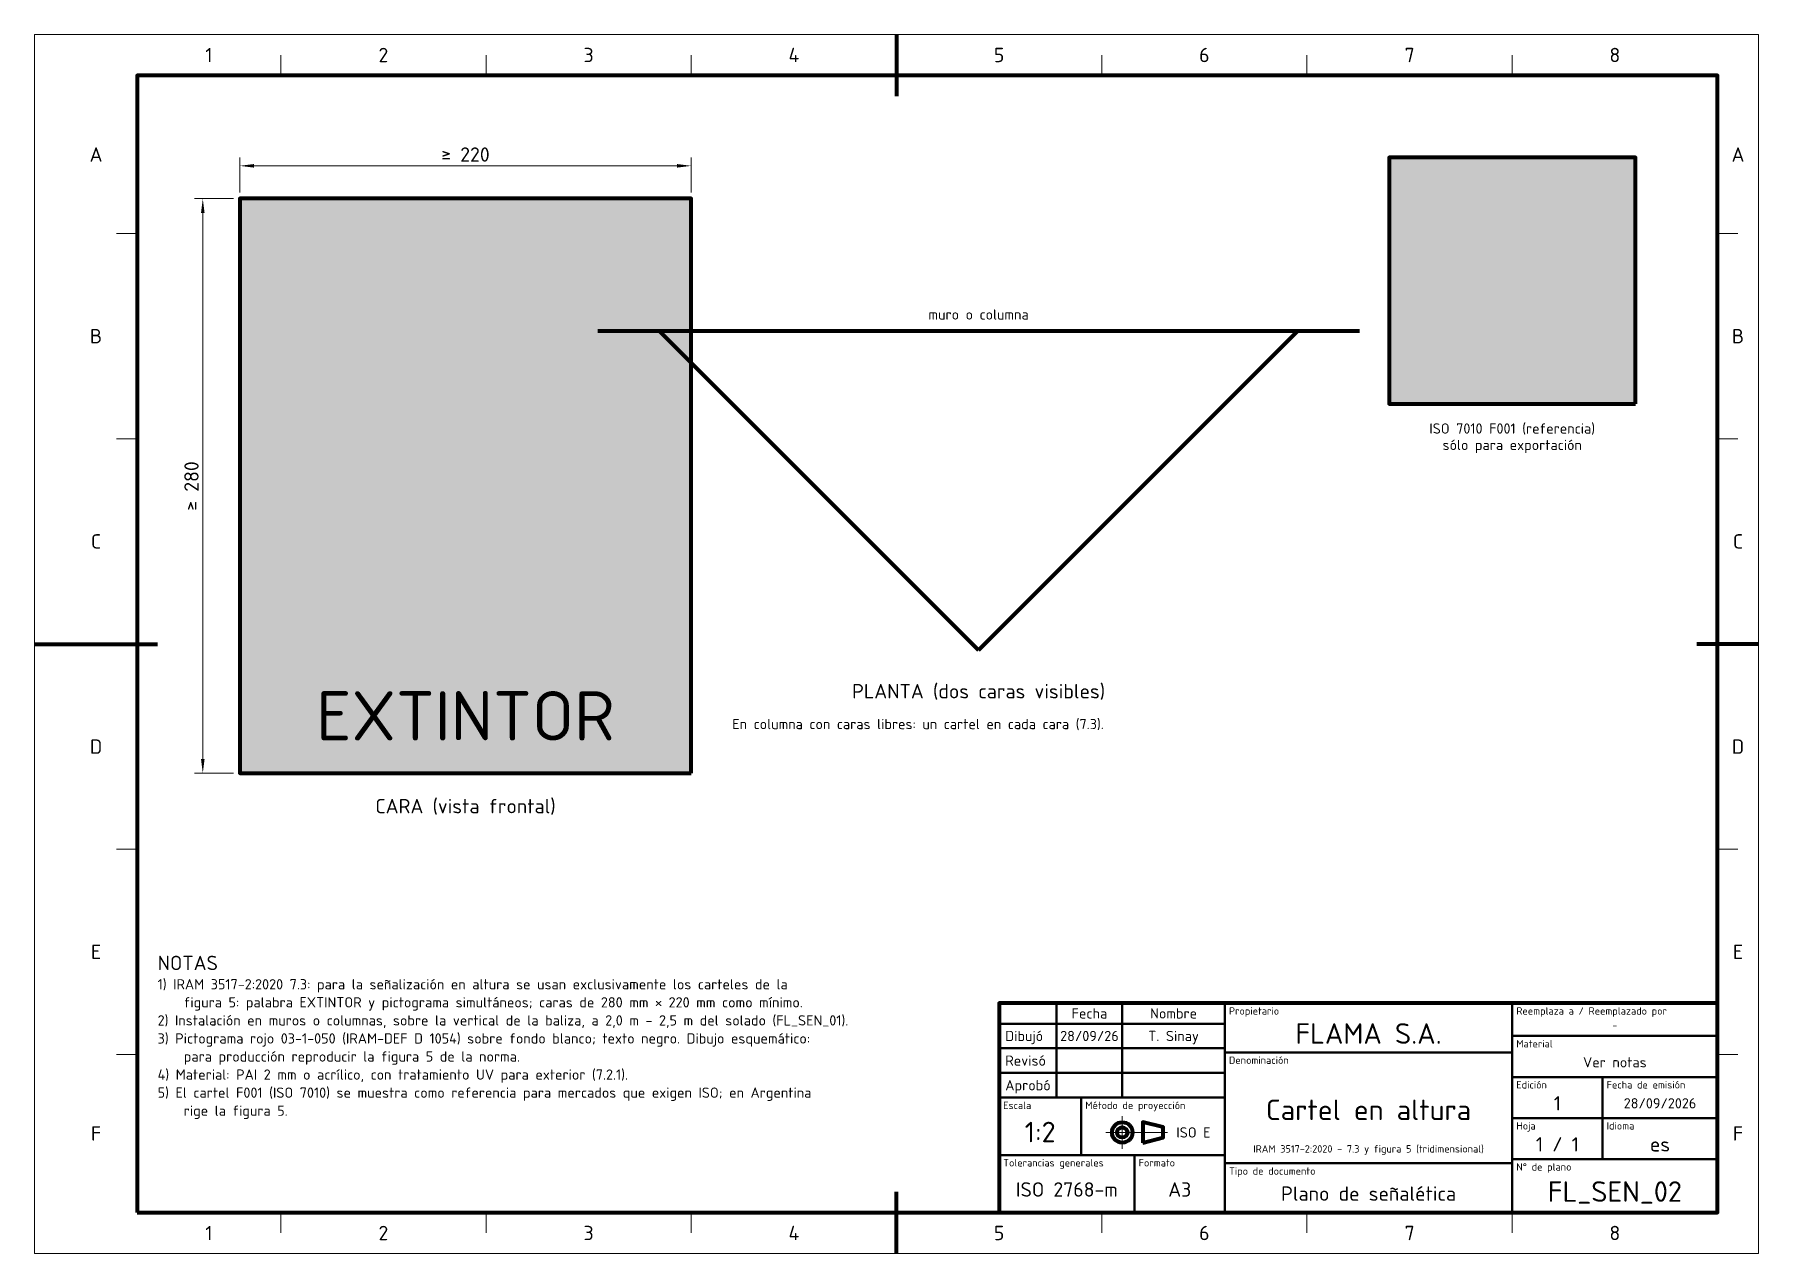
# Paper-space layout 'Lamina' of a CAD drawing. Header units: millimetres. Extents: x 0 to 420, y 0 to 297.
# The model-space entities are those that its viewports show. They can reach past a viewport. Long polylines and large blocks are cut down to what shows.
import ezdxf
from ezdxf.enums import TextEntityAlignment as Align

# ---------------------------------------------------------------- set-up
doc = ezdxf.new("R2010")
doc.units = ezdxf.units.MM
doc.linetypes.add('IRAM-F-TRAZO-PUNTO', pattern=[20, 15, -2, 1, -2])
for name, color, linetype, lineweight in [('01-VISIBLE', 7, 'CONTINUOUS', 70), ('03-EJE', 1, 'IRAM-F-TRAZO-PUNTO', 18), ('04-COTA', 3, 'CONTINUOUS', 18), ('05-RAYADO', 8, 'CONTINUOUS', 18), ('06-TEXTO', 7, 'CONTINUOUS', 25), ('07-RECUADRO', 7, 'CONTINUOUS', 70), ('08-FINA', 5, 'CONTINUOUS', 18), ('10-ROTULO', 7, 'CONTINUOUS', 35), ('11-TEXTO-ROTULO', 7, 'CONTINUOUS', 25), ('13-GRAFICA', 30, 'CONTINUOUS', 18)]:
    doc.layers.add(name, color=color, linetype=linetype, lineweight=lineweight)
doc.styles.add('ISO3098', font='isocpeur.ttf')
doc.dimstyles.new('FLAMA-IRAM', dxfattribs={"dimtxt": 3.5, "dimasz": 3.5, "dimexe": 2, "dimexo": 1.5, "dimgap": 1, "dimtad": 1, "dimdec": 1, "dimtxsty": 'ISO3098', "dimblk": 'IRAM_FLECHA', "dimblk1": 'IRAM_FLECHA', "dimblk2": 'IRAM_FLECHA', "dimcen": 2.5, "dimclrd": 7, "dimclre": 7, "dimclrt": 7, "dimazin": 3, "dimtfac": 1, "dimtmove": 0, "dimatfit": 3, "dimlwd": 18, "dimlwe": 18})

# ---------------------------------------------------------------- blocks, each defined once
blk = doc.blocks.new('IRAM_FLECHA')
blk.add_solid([(0, 0), (-1, 0.125), (-1, -0.125)])

msp = doc.modelspace()

# ---------------------------------------------------------------- hatches: boundary and pattern name
at = {"layer": '05-RAYADO', "true_color": 0xc81e2d}
h = msp.add_hatch(color=7, dxfattribs=at)
h.dxf.hatch_style = 1
h.paths.add_polyline_path([(390, 207), (390, 267), (330, 267), (330, 207)])
at = {"layer": '05-RAYADO', "true_color": 0xffffff}
h = msp.add_hatch(color=7, dxfattribs=at)
h.dxf.hatch_style = 1
h.paths.add_polyline_path([(160, 117), (160, 257), (50, 257), (50, 117)])
h = msp.add_hatch(color=7, dxfattribs=at)
h.dxf.hatch_style = 1
h.paths.add_polyline_path([(350.138, 244.181), (350.161, 244.411), (350.192, 244.64), (350.233, 244.867), (350.282, 245.093), (350.341, 245.316), (350.408, 245.537), (350.483, 245.755), (350.568, 245.97), (350.66, 246.182), (350.761, 246.389), (350.87, 246.593), (350.986, 246.792), (351.111, 246.987), (351.243, 247.176), (351.382, 247.36), (351.529, 247.539), (351.682, 247.711), (351.842, 247.878), (352.009, 248.038), (352.181, 248.191), (352.36, 248.338), (352.544, 248.477), (352.733, 248.609), (352.928, 248.734), (353.127, 248.85), (353.331, 248.959), (353.538, 249.06), (353.75, 249.152), (353.965, 249.237), (354.11, 249.287), (354.11, 249.827), (354.034, 249.816), (353.89, 249.81), (353.746, 249.818), (347.321, 250.494), (346.549, 232.736), (346.535, 232.593), (346.508, 232.451), (346.467, 232.313), (346.416, 232.189), (347.6, 222.72), (342.56, 222.72), (343.744, 232.19), (343.699, 232.297), (343.656, 232.435), (343.627, 232.576), (343.612, 232.72), (343.611, 232.864), (344.451, 252.184), (344.464, 252.324), (344.491, 252.463), (344.53, 252.598), (344.582, 252.729), (344.647, 252.855), (344.723, 252.974), (344.811, 253.084), (344.908, 253.186), (345.015, 253.278), (345.13, 253.36), (345.253, 253.43), (345.381, 253.488), (345.515, 253.533), (345.652, 253.565), (345.792, 253.584), (345.933, 253.59), (346.074, 253.582), (354.054, 252.742), (354.196, 252.72), (354.32, 252.688), (354.32, 255.06), (367.76, 257.58), (367.76, 255.48), (354.559, 252.592), (354.602, 252.572), (354.654, 252.54), (357.89, 252.54), (357.89, 249.287), (358.035, 249.237), (358.25, 249.152), (358.462, 249.06), (358.669, 248.959), (358.873, 248.85), (359.072, 248.734), (359.267, 248.609), (359.456, 248.477), (359.64, 248.338), (359.819, 248.191), (359.991, 248.038), (360.158, 247.878), (360.318, 247.711), (360.471, 247.539), (360.618, 247.36), (360.757, 247.176), (360.889, 246.987), (361.014, 246.792), (361.13, 246.593), (361.239, 246.389), (361.34, 246.182), (361.432, 245.97), (361.517, 245.755), (361.592, 245.537), (361.659, 245.316), (361.718, 245.093), (361.767, 244.867), (361.808, 244.64), (361.839, 244.411), (361.862, 244.181), (361.875, 243.951), (361.88, 243.72), (361.88, 216), (350.12, 216), (350.12, 243.72), (350.125, 243.951)])
at = {"layer": '05-RAYADO', "true_color": 0xc81e2d}
h = msp.add_hatch(color=7, dxfattribs=at)
h.dxf.hatch_style = 1
h.paths.add_polyline_path([(93.276, 212.563), (93.322, 213.022), (93.385, 213.48), (93.466, 213.934), (93.565, 214.385), (93.682, 214.832), (93.816, 215.274), (93.967, 215.71), (94.135, 216.14), (94.32, 216.563), (94.522, 216.979), (94.739, 217.386), (94.973, 217.785), (95.222, 218.174), (95.486, 218.552), (95.765, 218.921), (96.058, 219.278), (96.364, 219.623), (96.684, 219.956), (97.017, 220.276), (97.362, 220.582), (97.719, 220.875), (98.088, 221.154), (98.466, 221.418), (98.855, 221.667), (99.254, 221.901), (99.661, 222.118), (100.077, 222.32), (100.5, 222.505), (100.93, 222.673), (101.22, 222.774), (101.22, 223.854), (101.069, 223.832), (100.78, 223.82), (100.492, 223.836), (87.641, 225.189), (86.097, 189.672), (86.071, 189.385), (86.016, 189.102), (85.934, 188.825), (85.833, 188.578), (88.2, 169.64), (78.12, 169.64), (80.488, 188.58), (80.397, 188.794), (80.312, 189.07), (80.254, 189.352), (80.224, 189.639), (80.223, 189.928), (81.903, 228.568), (81.929, 228.849), (81.981, 229.126), (82.06, 229.397), (82.165, 229.659), (82.294, 229.91), (82.446, 230.147), (82.621, 230.369), (82.816, 230.573), (83.03, 230.757), (83.26, 230.92), (83.505, 231.06), (83.763, 231.175), (84.03, 231.266), (84.305, 231.331), (84.584, 231.369), (84.866, 231.38), (85.148, 231.364), (101.108, 229.684), (101.393, 229.64), (101.64, 229.576), (101.64, 234.32), (128.52, 239.36), (128.52, 235.16), (102.118, 229.385), (102.203, 229.344), (102.308, 229.28), (108.78, 229.28), (108.78, 222.774), (109.07, 222.673), (109.5, 222.505), (109.923, 222.32), (110.339, 222.118), (110.746, 221.901), (111.145, 221.667), (111.534, 221.418), (111.912, 221.154), (112.281, 220.875), (112.638, 220.582), (112.983, 220.276), (113.316, 219.956), (113.636, 219.623), (113.942, 219.278), (114.235, 218.921), (114.514, 218.552), (114.778, 218.174), (115.027, 217.785), (115.261, 217.386), (115.478, 216.979), (115.68, 216.563), (115.865, 216.14), (116.033, 215.71), (116.184, 215.274), (116.318, 214.832), (116.435, 214.385), (116.534, 213.934), (116.615, 213.48), (116.678, 213.022), (116.724, 212.563), (116.751, 212.102), (116.76, 211.64), (116.76, 156.2), (93.24, 156.2), (93.24, 211.64), (93.249, 212.102)])

# ---------------------------------------------------------------- linework, layer by layer
at = {"layer": '01-VISIBLE'}
for p, q in [((137.218, 224.782), (322.782, 224.782)), ((230, 147), (152.218, 224.782)), ((230, 147), (307.782, 224.782))]:
    msp.add_line(p, q, dxfattribs=at)
for points in [[(390, 207), (390, 267), (330, 267), (330, 207), (390, 207)], [(160, 117), (160, 257), (50, 257), (50, 117), (160, 117)], [(270, 27), (275, 28.25), (275, 30.75), (270, 32)]]:
    msp.add_lwpolyline(points, close=True, dxfattribs=at)
for radius in [2.5, 1.25]:
    msp.add_circle((265, 29.5), radius, dxfattribs=at)
at = {"layer": '03-EJE'}
for p, q in [((261, 29.5), (276.5, 29.5)), ((265, 25.5), (265, 33.5))]:
    msp.add_line(p, q, dxfattribs=at)
at = {"layer": '07-RECUADRO'}
for p, q in [((210, 297), (210, 282)), ((0, 148.5), (30, 148.5)), ((420, 148.5), (405, 148.5)), ((210, 0), (210, 15))]:
    msp.add_line(p, q, dxfattribs=at)
for points in [[(25, 10), (410, 10), (410, 287), (25, 287)], [(235, 10), (410, 10), (410, 61), (235, 61)]]:
    msp.add_lwpolyline(points, close=True, dxfattribs=at)
at = {"layer": '08-FINA'}
for p, q in [((60, 287), (60, 292)), ((110, 287), (110, 292)), ((160, 287), (160, 292)), ((260, 287), (260, 292)), ((310, 287), (310, 292)), ((360, 287), (360, 292)), ((25, 248.5), (20, 248.5)), ((410, 248.5), (415, 248.5)), ((25, 198.5), (20, 198.5)), ((410, 198.5), (415, 198.5)), ((25, 98.5), (20, 98.5)), ((410, 98.5), (415, 98.5)), ((25, 48.5), (20, 48.5)), ((410, 48.5), (415, 48.5)), ((60, 10), (60, 5)), ((110, 10), (110, 5)), ((160, 10), (160, 5)), ((260, 10), (260, 5)), ((310, 10), (310, 5)), ((360, 10), (360, 5))]:
    msp.add_line(p, q, dxfattribs=at)
msp.add_lwpolyline([(0, 0), (420, 0), (420, 297), (0, 297)], close=True, dxfattribs=at)
at = {"layer": '10-ROTULO'}
for points in [[(235, 56), (249, 56), (249, 61), (235, 61)], [(249, 56), (265, 56), (265, 61), (249, 61)], [(265, 56), (290, 56), (290, 61), (265, 61)], [(290, 49), (360, 49), (360, 61), (290, 61)], [(360, 53), (410, 53), (410, 61), (360, 61)], [(235, 50), (249, 50), (249, 56), (235, 56)], [(249, 50), (265, 50), (265, 56), (249, 56)], [(265, 50), (290, 50), (290, 56), (265, 56)], [(360, 43), (410, 43), (410, 53), (360, 53)], [(235, 44), (249, 44), (249, 50), (235, 50)], [(249, 44), (265, 44), (265, 50), (249, 50)], [(265, 44), (290, 44), (290, 50), (265, 50)], [(290, 22), (360, 22), (360, 49), (290, 49)], [(235, 38), (249, 38), (249, 44), (235, 44)], [(249, 38), (265, 38), (265, 44), (249, 44)], [(265, 38), (290, 38), (290, 44), (265, 44)], [(360, 33), (382, 33), (382, 43), (360, 43)], [(382, 33), (410, 33), (410, 43), (382, 43)], [(235, 24), (255, 24), (255, 38), (235, 38)], [(255, 24), (290, 24), (290, 38), (255, 38)], [(360, 23), (382, 23), (382, 33), (360, 33)], [(382, 23), (410, 23), (410, 33), (382, 33)], [(235, 10), (268, 10), (268, 24), (235, 24)], [(268, 10), (290, 10), (290, 24), (268, 24)], [(290, 10), (360, 10), (360, 22), (290, 22)], [(360, 10), (410, 10), (410, 23), (360, 23)]]:
    msp.add_lwpolyline(points, close=True, dxfattribs=at)

# ---------------------------------------------------------------- texts
at = {"layer": '06-TEXTO', "style": 'ISO3098'}
for s, height, p in [('1', 3.5, (42.5, 292)), ('2', 3.5, (85, 292)), ('3', 3.5, (135, 292)), ('4', 3.5, (185, 292)), ('5', 3.5, (235, 292)), ('6', 3.5, (285, 292)), ('7', 3.5, (335, 292)), ('8', 3.5, (385, 292)), ('A', 3.5, (15, 267.75)), ('A', 3.5, (415, 267.75)), ('muro o columna', 2.5, (230, 228.782)), ('B', 3.5, (15, 223.5)), ('B', 3.5, (415, 223.5)), ('ISO 7010 F001 (referencia)', 2.5, (360, 201)), ('sólo para exportación', 2.5, (360, 197)), ('C', 3.5, (15, 173.5)), ('C', 3.5, (415, 173.5)), ('PLANTA (dos caras visibles)', 3.5, (230, 137)), ('D', 3.5, (15, 123.5)), ('D', 3.5, (415, 123.5)), ('CARA (vista frontal)', 3.5, (105, 109)), ('E', 3.5, (15, 73.5)), ('E', 3.5, (415, 73.5)), ('F', 3.5, (15, 29.25)), ('F', 3.5, (415, 29.25)), ('1', 3.5, (42.5, 5)), ('2', 3.5, (85, 5)), ('3', 3.5, (135, 5)), ('4', 3.5, (185, 5)), ('5', 3.5, (235, 5)), ('6', 3.5, (285, 5)), ('7', 3.5, (335, 5)), ('8', 3.5, (385, 5))]:
    msp.add_text(s, height=height, dxfattribs=at).set_placement(p, align=Align.MIDDLE_CENTER)
for s, height, p in [('En columna con caras libres: un cartel en cada cara (7.3).', 2.5, (170, 127)), ('NOTAS', 3.5, (30, 68)), ('1) IRAM 3517-2:2020 7.3: para la señalización en altura se usan exclusivamente los carteles de la', 2.5, (30, 63.6)), ('    figura 5: palabra EXTINTOR y pictograma simultáneos; caras de 280 mm × 220 mm como mínimo.', 2.5, (30, 59.2)), ('2) Instalación en muros o columnas, sobre la vertical de la baliza, a 2,0 m - 2,5 m del solado (FL_SEN_01).', 2.5, (30, 54.8)), ('3) Pictograma rojo 03-1-050 (IRAM-DEF D 1054) sobre fondo blanco; texto negro. Dibujo esquemático:', 2.5, (30, 50.4)), ('    para producción reproducir la figura 5 de la norma.', 2.5, (30, 46)), ('4) Material: PAI 2 mm o acrílico, con tratamiento UV para exterior (7.2.1).', 2.5, (30, 41.6)), ('5) El cartel F001 (ISO 7010) se muestra como referencia para mercados que exigen ISO; en Argentina', 2.5, (30, 37.2)), ('    rige la figura 5.', 2.5, (30, 32.8))]:
    msp.add_text(s, height=height, dxfattribs=at).set_placement(p, align=Align.BOTTOM_LEFT)
at = {"layer": '11-TEXTO-ROTULO', "style": 'ISO3098'}
for s, height, p in [('Fecha', 2.5, (257, 58.5)), ('Nombre', 2.5, (277.5, 58.5)), ('FLAMA S.A.', 5, (325, 53.6)), ('-', 1.8, (385, 55.6)), ('28/09/26', 2.5, (257, 53)), ('T. Sinay', 2.5, (277.5, 53)), ('Ver notas', 2.5, (385, 46.6)), ('1', 3.5, (371, 36.6)), ('28/09/2026', 2.5, (396, 36.6)), ('Cartel en altura', 5, (325, 35)), ('1:2', 5, (245, 29.6)), ('IRAM 3517-2:2020 - 7.3 y figura 5 (tridimensional)', 1.8, (325, 25.5)), ('1 / 1', 3.5, (371, 26.6)), ('es', 3.5, (396, 26.6)), ('ISO 2768-m', 3.5, (251.5, 15.6)), ('A3', 3.5, (279, 15.6)), ('FL_SEN_02', 5, (385, 15.1)), ('Plano de señalética', 3.5, (325, 14.6))]:
    msp.add_text(s, height=height, dxfattribs=at).set_placement(p, align=Align.MIDDLE_CENTER)
for s, p in [('Propietario', (291, 60)), ('Reemplaza a / Reemplazado por', (361, 60)), ('Material', (361, 52)), ('Denominación', (291, 48)), ('Edición', (361, 42)), ('Fecha de emisión', (383, 42)), ('Escala', (236, 37)), ('Método de proyección', (256, 37)), ('Hoja', (361, 32)), ('Idioma', (383, 32)), ('Tolerancias generales', (236, 23)), ('Formato', (269, 23)), ('Tipo de documento', (291, 21)), ('N° de plano', (361, 22))]:
    msp.add_text(s, height=1.8, dxfattribs=at).set_placement(p, align=Align.TOP_LEFT)
for s, p in [('Dibujó', (236.5, 53)), ('Revisó', (236.5, 47)), ('Aprobó', (236.5, 41))]:
    msp.add_text(s, height=2.5, dxfattribs=at).set_placement(p, align=Align.MIDDLE_LEFT)
msp.add_text('ISO E', height=2.5, dxfattribs=at).set_placement((286.5, 29.5), align=Align.MIDDLE_RIGHT)
at = {"layer": '13-GRAFICA', "true_color": 0x191919, "style": 'ISO3098'}
msp.add_text('EXTINTOR', height=12, dxfattribs=at).set_placement((105, 131), align=Align.MIDDLE_CENTER)

# ---------------------------------------------------------------- dimensions: what is measured, and where the dimension line sits
at = {"layer": '04-COTA'}
msp.add_linear_dim(base=(50, 265), p1=(50, 257), p2=(160, 257), text='≥ 220', dimstyle='FLAMA-IRAM', override={"dimlfac": 2}, dxfattribs=at).render()
msp.add_linear_dim(base=(41, 117), p1=(50, 117), p2=(50, 257), angle=90, text='≥ 280', dimstyle='FLAMA-IRAM', override={"dimlfac": 2}, dxfattribs=at).render()

psp = doc.layouts.new('Lamina')

# ---------------------------------------------------------------- viewports
at = {"layer": 'VIEWPORTS'}
psp.add_viewport(center=(210, 148.5), size=(420, 297), view_center_point=(210, 148.5), view_height=297, dxfattribs=at)

doc.saveas('drawing.dxf')
